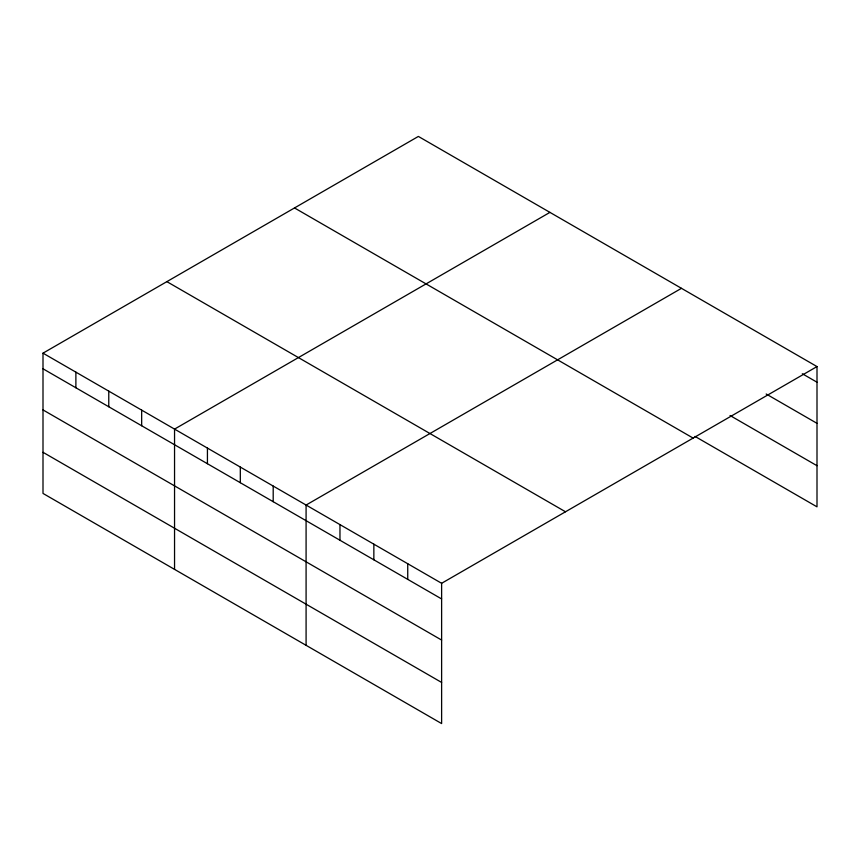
<?xml version="1.0" encoding="UTF-8"?>
<svg xmlns="http://www.w3.org/2000/svg" width="860" height="860" viewBox="0 0 860 860"><rect width="100%" height="100%" fill="white"/><g stroke="black" fill="none" stroke-linecap="round" stroke-linejoin="round"><path stroke-width="1.29" d="M441.621 640.066L441.621 583.295L43 353.159L43 493.425L441.621 723.572L441.621 640.066L43 409.919M695.02 436.418L817 506.841L817 366.575L418.379 136.428L43 353.159M549.927 212.377L174.548 429.108L174.548 569.374M681.464 288.326L306.085 505.046L306.085 645.322M441.621 583.295L817 366.575M802.316 373.735L817 382.206M766.174 393.998L817 423.335M730.033 415.509L817 465.712M294.507 207.948L693.128 438.095M166.872 281.639L565.493 511.775M43 368.789L441.621 598.936M43 452.296L441.621 682.442M407.737 563.73L407.737 579.371M373.853 544.176L373.853 559.806M339.969 524.611L339.969 540.241M273.2 486.061L273.2 501.692M240.316 467.077L240.316 482.707M207.432 448.092L207.432 463.723M141.663 410.113L141.663 425.754M108.769 391.128L108.769 406.758M75.884 372.144L75.884 387.774"/></g></svg>
